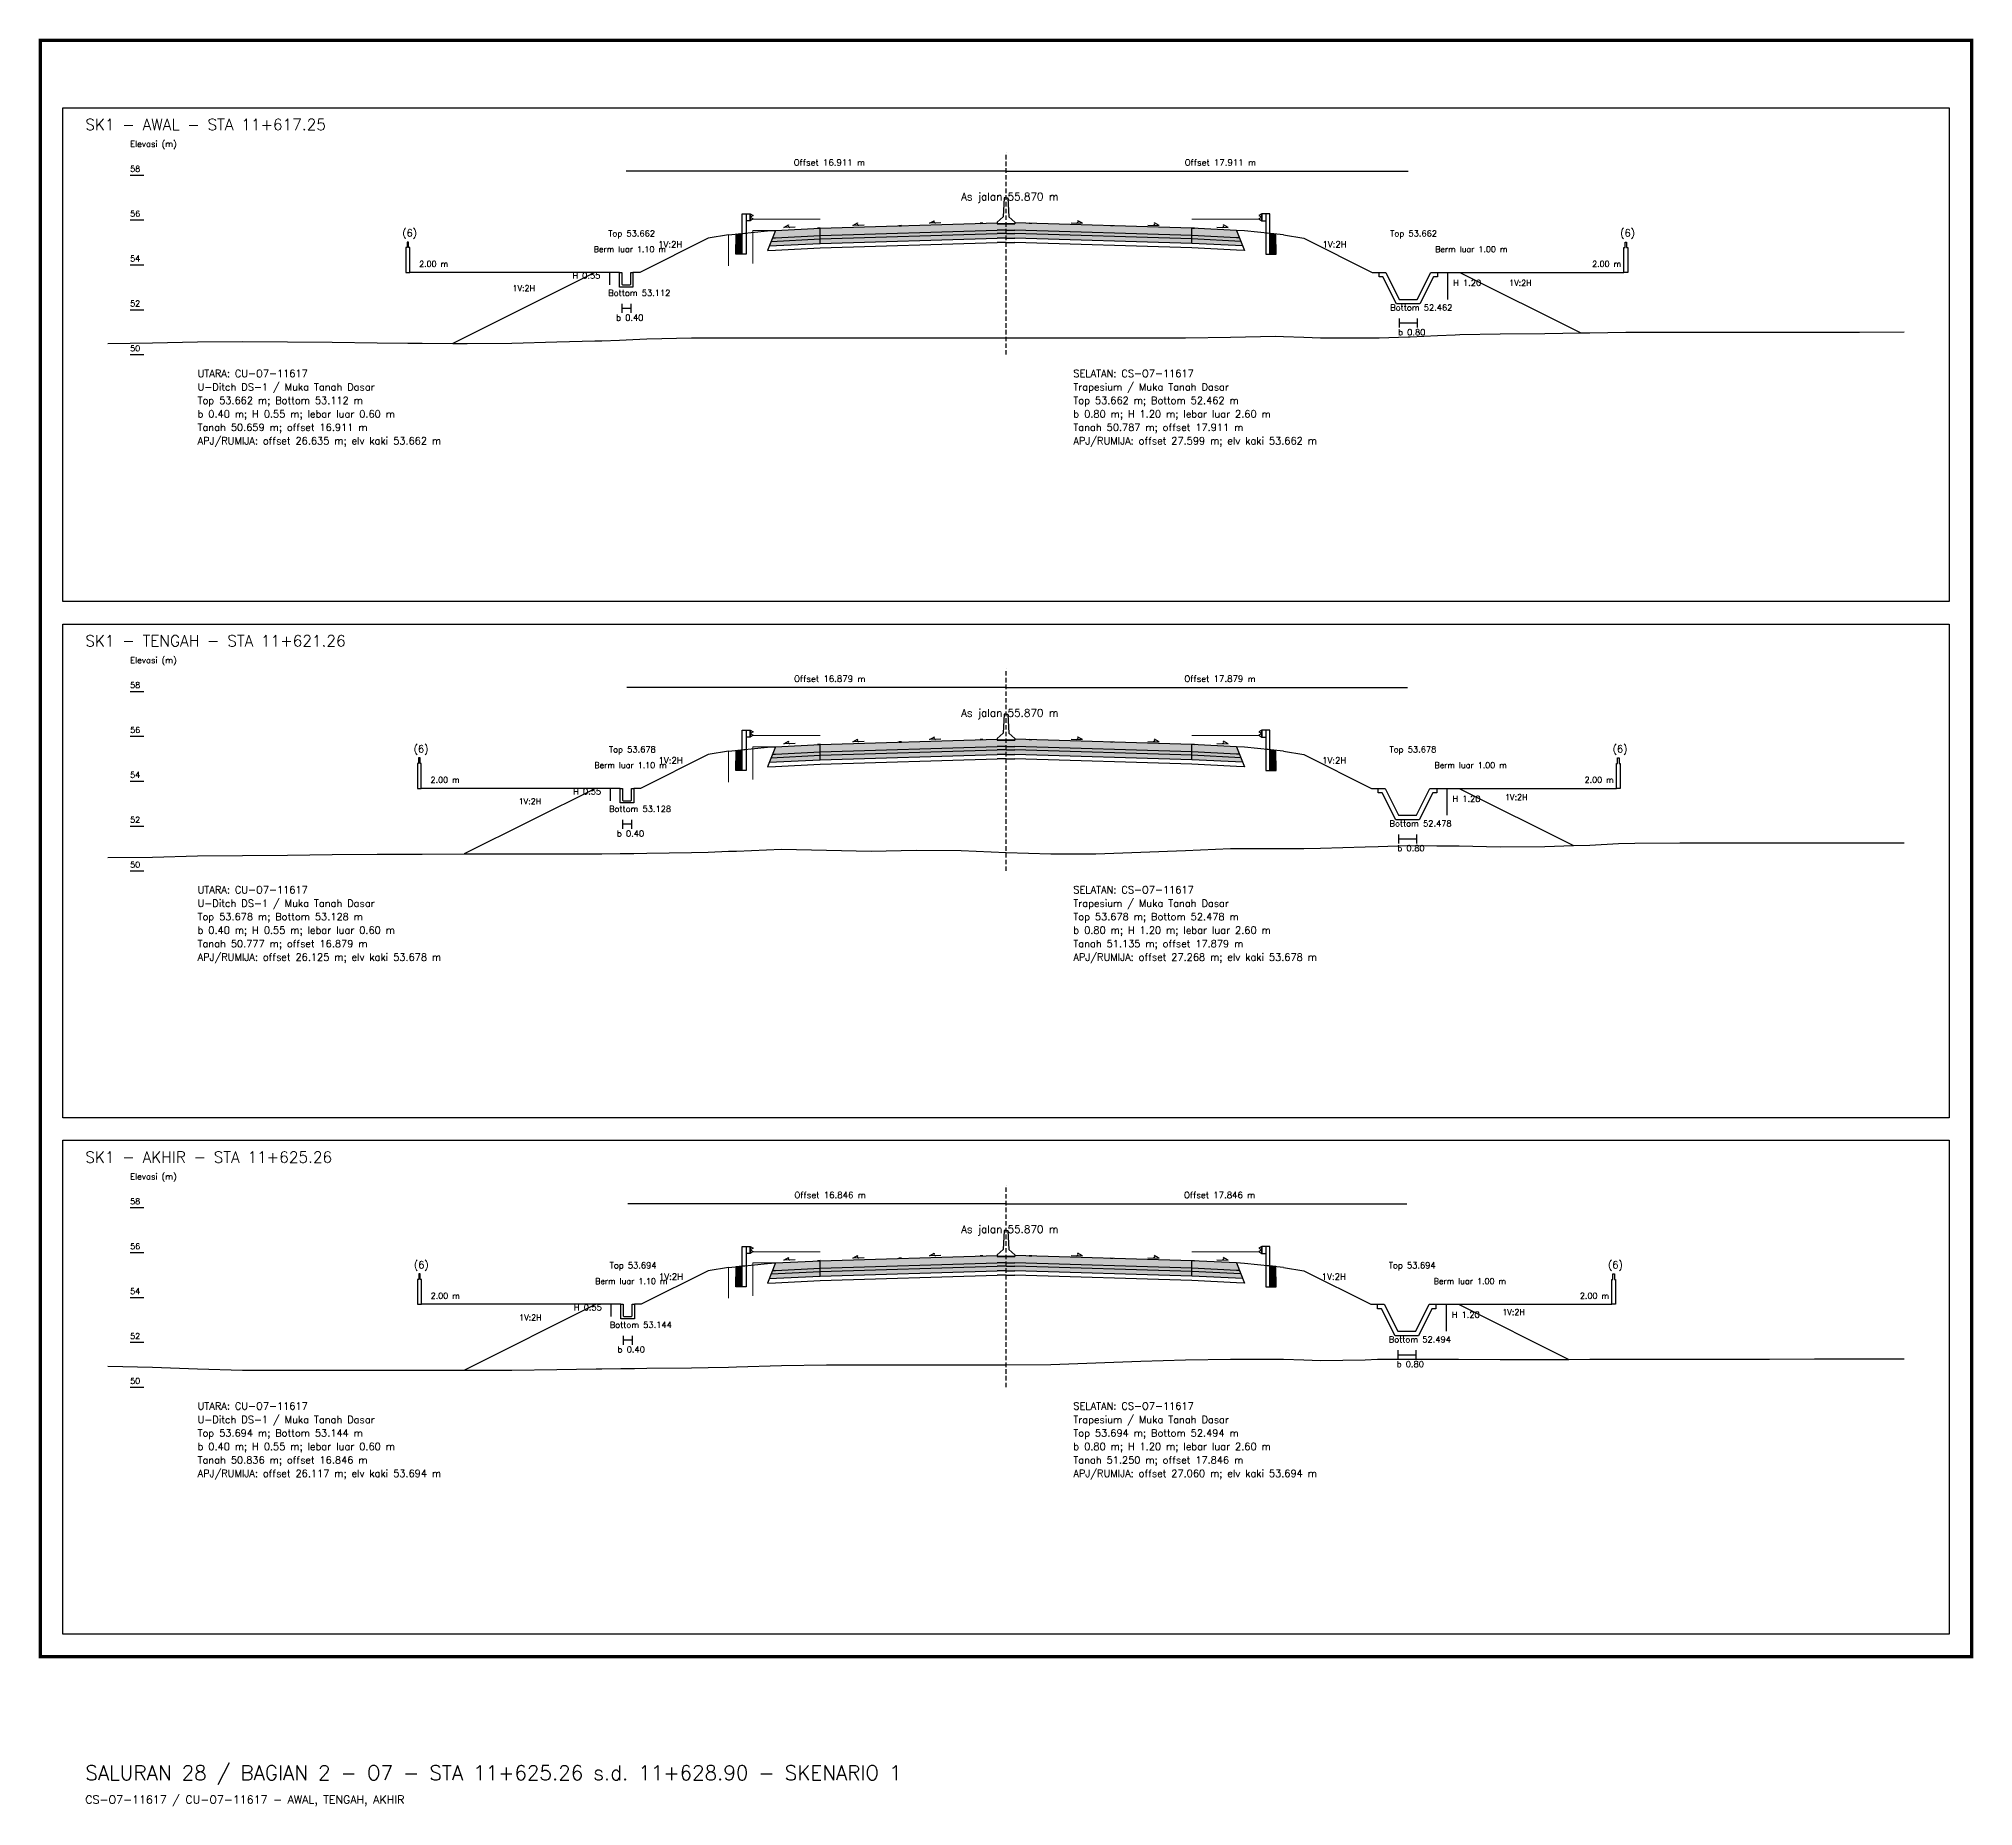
# Model space of a CAD drawing. Header units: metres. Extents: x -24715 to -24517, y 27498 to 30841.
# Drawn here: x -24710.6 to -24624.4, y 29003.4 to 29082.2 of the extents above; entities that cross this region are included whole.
import ezdxf

# ---------------------------------------------------------------- set-up
doc = ezdxf.new("R2010")
doc.units = ezdxf.units.M
doc.linetypes.add('PS_DASH', pattern=[0.3, 0.2, -0.1])
for name, color, linetype, lineweight in [('Dimensi', 230, 'Continuous', 20), ('GRS-ARSIR (HATCH)', 8, 'Continuous', 9), ('Guardrail', 20, 'Continuous', 30), ('HATCH - Beton ramping', 210, 'Continuous', 9), ('HATCH - LFA', 30, 'Continuous', 9), ('HATCH - Pavement', 50, 'Continuous', 9), ('Marka', 20, 'Continuous', 30), ('POT_ALL_GROUP', 2, 'Continuous', 70)]:
    doc.layers.add(name, color=color, linetype=linetype, lineweight=lineweight)
for name, color, linetype in [('POT_ALL_APJ', 2, 'Continuous'), ('POT_ALL_BORDER', 8, 'Continuous'), ('POT_ALL_CHANNEL1', 200, 'Continuous'), ('POT_ALL_DIM', 7, 'Continuous'), ('POT_ALL_GROUND', 1, 'Continuous'), ('POT_ALL_GUIDE', 8, 'Continuous'), ('POT_ALL_ROAD', 4, 'Continuous')]:
    doc.layers.add(name, color=color, linetype=linetype)
doc.styles.get("Standard").update_dxf_attribs({"font": 'simplex.shx'})

# ---------------------------------------------------------------- blocks, each defined once
blk = doc.blocks.new('JALAN_ASLI_TIPIKAL_2OKT_METER')
at = {"layer": 'Guardrail', "lineweight": 9}
h = blk.add_hatch(dxfattribs=at)
h.set_pattern_fill('JIS_LC_20', color=256, scale=0.002)
h.set_pattern_definition([(45, (-29.65569, -21.99233), (-0.02828427, 0.02828427), []), (45, (-29.65489, -21.99233), (-0.02828427, 0.02828427), [])])
h.paths.add_polyline_path([(-12.025, -1.394), (-11.753, -1.394), (-11.753, -0.471), (-12.018, -0.498)])
h = blk.add_hatch(dxfattribs=at)
h.set_pattern_fill('JIS_LC_20', color=256, scale=0.002)
h.set_pattern_definition([(45, (-29.40569, -21.99233), (-0.02828427, 0.02828427), []), (45, (-29.40489, -21.99233), (-0.02828427, 0.02828427), [])])
h.paths.add_polyline_path([(12.018, -0.498), (11.753, -0.471), (11.753, -1.394), (12.025, -1.394)])
at = {"layer": 'HATCH - Beton ramping'}
h = blk.add_hatch(dxfattribs=at)
h.set_pattern_fill('AR-CONC', color=256, scale=0.0005)
h.set_pattern_definition([(50, (-28.949556, -21.99233), (0.09109233, -0.00796954), [0.009525, -0.104775]), (355, (-28.94956, -21.99233), (-0.0176217, 0.09552842), [0.00762, -0.0838203]), (100.45144, (-28.941965, -21.992995), (0.07347062, 0.08755888), [0.008095, -0.08904512]), (46.1842, (-28.94956, -21.96693), (0.13553952, -0.02102116), [0.0142875, -0.1571625]), (96.63556, (-28.93826, -21.96868), (0.11870207, 0.12371306), [0.0121425, -0.1335678]), (351.18415, (-28.94956, -21.96693), (0.11870207, 0.12371306), [0.01143, -0.12572987]), (21, (-28.936856, -21.97328), (0.0758072, -0.0511326), [0.009525, -0.104775]), (326, (-28.93686, -21.97328), (0.03090101, 0.09209398), [0.00762, -0.08382]), (71.45144, (-28.93054, -21.97754), (0.1067082, 0.04096138), [0.008095, -0.08904497]), (37.5, (-28.949556, -21.99233), (0.001544302, 0.04227752), [0, -0.082804, 0, -0.08509, 0, -0.0841375]), (7.5, (-28.949556, -21.99233), (0.03340983, 0.05009029), [0, -0.048514, 0, -0.080899, 0, -0.0320675]), (327.5, (-28.977877, -21.99233), (0.067795298, -0.002864372), [0, -0.03175, 0, -0.09906, 0, -0.131445]), (317.5, (-28.990577, -21.99233), (0.07406459, 0.01271325), [0, -0.041275, 0, -0.065786, 0, -0.093345])])
h.paths.add_polyline_path([(-8.27, -0.566), (-10.401, -0.666), (-10.461, -0.826), (-8.27, -0.716)])
h.paths.add_polyline_path([(-0.4, -0.48), (0, -0.48), (0, -0.33), (-0.4, -0.33), (-8.27, -0.566), (-8.27, -0.716)])
h = blk.add_hatch(dxfattribs=at)
h.set_pattern_fill('AR-CONC', color=256, scale=0.0005)
h.set_pattern_definition([(50, (-28.699556, -21.99233), (0.09109233, -0.00796954), [0.009525, -0.104775]), (355, (-28.69956, -21.99233), (-0.01762171, 0.09552842), [0.00762, -0.0838203]), (100.45144, (-28.691965, -21.992995), (0.07347062, 0.08755888), [0.008095, -0.08904512]), (46.1842, (-28.69956, -21.96693), (0.13553952, -0.02102116), [0.0142875, -0.1571625]), (96.63556, (-28.68826, -21.96868), (0.11870207, 0.12371306), [0.0121425, -0.1335678]), (351.18415, (-28.69956, -21.96693), (0.11870207, 0.12371306), [0.01143, -0.12572987]), (21, (-28.686856, -21.97328), (0.0758072, -0.0511326), [0.009525, -0.104775]), (326, (-28.68686, -21.97328), (0.03090101, 0.09209398), [0.00762, -0.08382]), (71.45144, (-28.68054, -21.97754), (0.10670821, 0.04096138), [0.008095, -0.08904497]), (37.5, (-28.699556, -21.99233), (0.001544302, 0.04227752), [0, -0.082804, 0, -0.08509, 0, -0.0841375]), (7.5, (-28.699556, -21.99233), (0.03340983, 0.050090287), [0, -0.048514, 0, -0.080899, 0, -0.0320675]), (327.5, (-28.727877, -21.99233), (0.067795298, -0.002864372), [0, -0.03175, 0, -0.09906, 0, -0.131445]), (317.5, (-28.740577, -21.99233), (0.07406459, 0.012713246), [0, -0.041275, 0, -0.065786, 0, -0.093345])])
h.paths.add_polyline_path([(8.27, -0.566), (10.401, -0.666), (10.461, -0.826), (8.27, -0.716)])
h.paths.add_polyline_path([(0.4, -0.48), (0, -0.48), (0, -0.33), (0.4, -0.33), (8.27, -0.566), (8.27, -0.716)])
at = {"layer": 'HATCH - LFA'}
h = blk.add_hatch(dxfattribs=at)
h.set_pattern_fill('GRAVEL', color=256, scale=0.0075)
h.set_pattern_definition([(228.012788, (-28.812396, -21.801831), (-1.524, -1.7145), [0.0256291, -2.5372863]), (184.96974, (-28.829541, -21.820881), (2.2859999991, 0.1905000109), [0.04398035, -4.3540537]), (132.510447, (-28.873356, -21.824691), (1.9050000008, -2.0954999993), [0.0310111, -3.0701042]), (267.27369, (-28.947651, -21.872316), (0.1905000004, 3.81), [0.0400503, -3.9649828]), (292.833654, (-28.949556, -21.912321), (-0.9525, 2.286), [0.0392725, -3.8879856]), (357.27369, (-28.934316, -21.948516), (-3.81, 0.1905000004), [0.0400503, -3.9649828]), (37.69424, (-28.894311, -21.950421), (-2.4764999999, -1.9050000001), [0.0529645, -5.24348365]), (72.255328, (-28.852401, -21.918036), (1.3335000004, 4.1909999999), [0.050004, -4.95039425]), (121.429566, (-28.837161, -21.870411), (-1.5240000002, 2.4764999999), [0.040186, -3.9784159]), (175.23636, (-28.858116, -21.836121), (2.0955, -0.1905), [0.0458785, -2.2480453]), (222.397438, (-28.903836, -21.832311), (-2.2859999999, -2.0955000001), [0.05933084, -5.8737579]), (138.814075, (-28.759056, -21.874221), (-1.3335, 1.143), [0.0202503, -2.0047924]), (171.469234, (-28.774296, -21.860886), (2.4765, -0.3809999996), [0.03852615, -3.8140979]), (225, (-28.8124, -21.85517), (0, -0.1905), [0.0269407, -0.242467]), (203.19859, (-28.82573, -21.832311), (0.9525, 0.381), [0.0145081, -1.4362967]), (291.80141, (-28.839066, -21.838026), (-0.1905, 0.5715), [0.0205174, -1.0053565]), (30.96376, (-28.831446, -21.857076), (0.5715, 0.381), [0.033324, -1.0774724]), (161.56505, (-28.80287, -21.83993), (0.381, -0.1905), [0.0240965, -0.5783174]), (16.38954, (-28.949556, -21.838026), (1.905, 0.5715), [0.0337566, -3.341912]), (70.346176, (-28.917171, -21.828501), (-0.762, -2.0955), [0.0283199, -2.8036662]), (293.19859, (-28.80287, -21.801831), (-0.381, 0.9525), [0.029016, -1.4217888]), (343.61046, (-28.791441, -21.828501), (-1.905, 0.5715), [0.0337566, -3.341912]), (339.443955, (-28.949556, -21.956136), (-0.9525, 0.381), [0.0325526, -1.5950801]), (294.77514, (-28.919076, -21.967566), (-0.952500001, 2.0954999995), [0.0272754, -2.7002695]), (66.80141, (-28.800966, -21.992331), (0.381, 0.9525), [0.029016, -1.4217888]), (17.354025, (-28.789536, -21.965661), (-2.4765, -0.762), [0.0319337, -3.1614282]), (69.443955, (-28.89431, -21.992331), (-0.381, -0.9525), [0.0162763, -1.6113564]), (101.30993, (-28.812396, -21.99233), (-0.1905, 0.762), [0.0097136, -0.9616496]), (165.96376, (-28.8143, -21.982806), (0.5715, -0.1905), [0.0392725, -0.7461791]), (186.009006, (-28.852401, -21.973281), (1.905, 0.1905), [0.036395, -3.6031024]), (303.69007, (-28.831446, -21.87422), (-0.1905, 0.381), [0.0274743, -0.6593832]), (353.157227, (-28.816206, -21.897081), (3.2385, -0.3809999998), [0.0479668, -4.7487007]), (60.945396, (-28.76858, -21.902796), (-0.762, -1.3335), [0.0196131, -1.9417044]), (90, (-28.75906, -21.88565), (-0.1905, 0.1905), [0.01143, -0.17907]), (120.256437, (-28.856211, -21.967566), (0.762, -1.3335), [0.026465, -2.6200456]), (48.012787, (-28.869546, -21.944706), (1.524, 1.7145), [0.0512582, -2.5116572]), (0, (-28.83526, -21.9066), (0.1905, 0.1905), [0.04953, -0.14097]), (325.304846, (-28.785726, -21.906606), (1.9050000007, -1.333499999), [0.0301207, -2.9819488]), (254.0546, (-28.76096, -21.92375), (-0.1905, -0.762), [0.0277372, -1.3591238]), (207.645975, (-28.768581, -21.950421), (-3.6195000001, -1.9049999997), [0.0451609, -4.4709348]), (175.426079, (-28.808586, -21.971376), (-2.4765, 0.1905), [0.0477772, -4.7299385])])
h.paths.add_polyline_path([(-8.27, -0.716), (-10.461, -0.826), (-10.54, -1.03), (-8.27, -0.916)])
h.paths.add_polyline_path([(-0.4, -0.68), (0, -0.68), (0, -0.48), (-0.4, -0.48), (-8.27, -0.716), (-8.27, -0.916)])
h = blk.add_hatch(dxfattribs=at)
h.set_pattern_fill('GRAVEL', color=256, scale=0.0075)
h.set_pattern_definition([(228.012788, (-28.562396, -21.801831), (-1.524, -1.7145), [0.0256291, -2.5372863]), (184.96974, (-28.579541, -21.820881), (2.2859999991, 0.1905000109), [0.04398035, -4.3540537]), (132.510447, (-28.623356, -21.824691), (1.9050000008, -2.0954999993), [0.0310111, -3.0701042]), (267.27369, (-28.697651, -21.872316), (0.1905000004, 3.81), [0.04005034, -3.9649828]), (292.833654, (-28.699556, -21.912321), (-0.9525, 2.286), [0.0392725, -3.8879856]), (357.27369, (-28.684316, -21.948516), (-3.81, 0.1905000004), [0.04005034, -3.9649828]), (37.69424, (-28.644311, -21.950421), (-2.4764999999, -1.9050000001), [0.0529645, -5.24348365]), (72.255328, (-28.602401, -21.918036), (1.3335000004, 4.1909999999), [0.050004, -4.95039425]), (121.429566, (-28.587161, -21.870411), (-1.5240000002, 2.4764999999), [0.040186, -3.9784159]), (175.23636, (-28.608116, -21.836121), (2.0955, -0.1905000003), [0.0458785, -2.2480453]), (222.397438, (-28.653836, -21.832311), (-2.2859999999, -2.0955000001), [0.05933084, -5.87375794]), (138.814075, (-28.509056, -21.874221), (-1.3335, 1.143), [0.02025034, -2.0047924]), (171.469234, (-28.524296, -21.860886), (2.4765, -0.3809999996), [0.03852615, -3.8140979]), (225, (-28.5624, -21.85517), (0, -0.1905), [0.0269407, -0.242467]), (203.19859, (-28.57573, -21.832311), (0.9525, 0.381), [0.0145081, -1.4362967]), (291.80141, (-28.589066, -21.838026), (-0.1905, 0.5715), [0.0205174, -1.0053565]), (30.96376, (-28.581446, -21.857076), (0.5715, 0.381), [0.033324, -1.0774724]), (161.56505, (-28.55287, -21.83993), (0.381, -0.1905), [0.0240965, -0.57831736]), (16.38954, (-28.699556, -21.838026), (1.905, 0.5715), [0.0337566, -3.341912]), (70.346176, (-28.667171, -21.828501), (-0.762, -2.0955), [0.0283199, -2.8036662]), (293.19859, (-28.55287, -21.801831), (-0.381, 0.9525), [0.029016, -1.4217888]), (343.61046, (-28.541441, -21.828501), (-1.905, 0.5714999999), [0.0337566, -3.341912]), (339.443955, (-28.699556, -21.956136), (-0.9525, 0.381), [0.03255264, -1.5950801]), (294.77514, (-28.669076, -21.967566), (-0.952500001, 2.0954999995), [0.0272754, -2.7002695]), (66.80141, (-28.550966, -21.992331), (0.381, 0.9525), [0.029016, -1.4217888]), (17.354025, (-28.539536, -21.965661), (-2.4765, -0.7620000002), [0.0319337, -3.1614282]), (69.443955, (-28.64431, -21.992331), (-0.381, -0.9525), [0.0162763, -1.6113564]), (101.30993, (-28.562396, -21.99233), (-0.1905, 0.762), [0.0097136, -0.9616496]), (165.96376, (-28.5643, -21.982806), (0.5715, -0.1905), [0.0392725, -0.7461791]), (186.009006, (-28.602401, -21.973281), (1.905, 0.1905), [0.036395, -3.6031024]), (303.69007, (-28.581446, -21.87422), (-0.1905, 0.381), [0.0274743, -0.6593832]), (353.157227, (-28.566206, -21.897081), (3.2385, -0.3809999998), [0.04796676, -4.7487007]), (60.945396, (-28.51858, -21.902796), (-0.762, -1.3335), [0.0196131, -1.9417044]), (90, (-28.50906, -21.88565), (-0.1905, 0.1905), [0.01143, -0.17907]), (120.256437, (-28.606211, -21.967566), (0.762, -1.3335), [0.026465, -2.62004556]), (48.012787, (-28.619546, -21.944706), (1.524, 1.7145), [0.0512582, -2.5116572]), (0, (-28.58526, -21.9066), (0.1905, 0.1905), [0.04953, -0.14097]), (325.304846, (-28.535726, -21.906606), (1.9050000007, -1.333499999), [0.0301207, -2.98194875]), (254.054604, (-28.51096, -21.92375), (-0.1905, -0.762), [0.0277372, -1.35912375]), (207.645975, (-28.518581, -21.950421), (-3.6195000001, -1.9049999997), [0.0451609, -4.4709348]), (175.426079, (-28.558586, -21.971376), (-2.4765, 0.1905), [0.0477772, -4.7299385])])
h.paths.add_polyline_path([(8.27, -0.716), (10.461, -0.826), (10.54, -1.03), (8.27, -0.916)])
h.paths.add_polyline_path([(0.4, -0.68), (0, -0.68), (0, -0.48), (0.4, -0.48), (8.27, -0.716), (8.27, -0.916)])
at = {"layer": 'HATCH - Pavement'}
h = blk.add_hatch(dxfattribs=at)
h.set_pattern_fill('AR-CONC', color=256, scale=0.001)
h.set_pattern_definition([(50, (-89.43046, -52.62889), (0.18218467, -0.01593909), [0.01905, -0.20955]), (355, (-89.43046, -52.6289), (-0.03524342, 0.19105685), [0.01524, -0.1676406]), (100.45144, (-89.41528, -52.63022), (0.14694125, 0.17511775), [0.01619, -0.17809024]), (46.1842, (-89.43046, -52.5781), (0.27107904, -0.04204233), [0.028575, -0.314325]), (96.63556, (-89.40787, -52.5816), (0.23740413, 0.2474261), [0.024285, -0.2671356]), (351.18415, (-89.43046, -52.5781), (0.2374041, 0.2474261), [0.02286, -0.2514597]), (21, (-89.40506, -52.59079), (0.1516144, -0.1022652), [0.01905, -0.20955]), (326, (-89.40506, -52.5908), (0.06180203, 0.18418797), [0.01524, -0.16764]), (71.45144, (-89.39243, -52.59931), (0.21341642, 0.08192277), [0.01619, -0.17808994]), (37.5, (-89.43046, -52.62889), (0.003088603, 0.08455504), [0, -0.165608, 0, -0.17018, 0, -0.168275]), (7.5, (-89.43046, -52.62889), (0.06681966, 0.100180575), [0, -0.097028, 0, -0.161798, 0, -0.064135]), (327.5, (-89.4871, -52.62889), (0.135590595, -0.005728744), [0, -0.0635, 0, -0.19812, 0, -0.26289]), (317.5, (-89.5125, -52.62889), (0.14812918, 0.02542649), [0, -0.08255, 0, -0.131572, 0, -0.18669])])
h.paths.add_polyline_path([(-8.27, -0.236), (-10.27, -0.336), (-10.401, -0.673), (-10.27, -0.666), (-8.27, -0.566)])
h.paths.add_polyline_path([(-0.4, -0.33), (0, -0.33), (0, 0), (-0.4, 0), (-8.27, -0.236), (-8.27, -0.566)])
h = blk.add_hatch(dxfattribs=at)
h.set_pattern_fill('AR-CONC', color=256, scale=0.001)
h.set_pattern_definition([(50, (-89.18046, -52.62889), (0.18218467, -0.01593909), [0.01905, -0.20955]), (355, (-89.18046, -52.6289), (-0.03524342, 0.19105685), [0.01524, -0.16764058]), (100.45144, (-89.16528, -52.63022), (0.14694125, 0.17511775), [0.01619, -0.17809024]), (46.1842, (-89.18046, -52.5781), (0.27107904, -0.04204233), [0.028575, -0.314325]), (96.63556, (-89.15787, -52.5816), (0.23740413, 0.2474261), [0.024285, -0.2671356]), (351.18415, (-89.18046, -52.5781), (0.2374041, 0.2474261), [0.02286, -0.2514597]), (21, (-89.15506, -52.59079), (0.1516144, -0.1022652), [0.01905, -0.20955]), (326, (-89.15506, -52.5908), (0.06180203, 0.18418797), [0.01524, -0.16764]), (71.45144, (-89.14243, -52.59931), (0.21341642, 0.08192277), [0.01619, -0.17808994]), (37.5, (-89.18046, -52.62889), (0.003088603, 0.08455504), [0, -0.165608, 0, -0.17018, 0, -0.168275]), (7.5, (-89.18046, -52.62889), (0.06681966, 0.100180575), [0, -0.097028, 0, -0.161798, 0, -0.064135]), (327.5, (-89.2371, -52.62889), (0.135590595, -0.005728744), [0, -0.0635, 0, -0.19812, 0, -0.26289]), (317.5, (-89.2625, -52.62889), (0.14812918, 0.02542649), [0, -0.08255, 0, -0.131572, 0, -0.18669])])
h.paths.add_polyline_path([(8.27, -0.236), (10.27, -0.336), (10.401, -0.673), (10.27, -0.666), (8.27, -0.566)])
h.paths.add_polyline_path([(0.4, -0.33), (0, -0.33), (0, 0), (0.4, 0), (8.27, -0.236), (8.27, -0.566)])
at = {"layer": 'Marka'}
h = blk.add_hatch(color=256, dxfattribs=at)
h.dxf.hatch_style = 1
h.paths.add_polyline_path([(-8.27, -0.23), (-8.39, -0.236), (-8.39, -0.242), (-8.27, -0.236)])
h.paths.add_polyline_path([(-4.65, -0.122), (-4.77, -0.125), (-4.77, -0.131), (-4.65, -0.128)])
h.paths.add_polyline_path([(-1.03, -0.019), (-1.03, -0.013), (-1.15, -0.017), (-1.15, -0.023)])
h = blk.add_hatch(color=256, dxfattribs=at)
h.dxf.hatch_style = 1
h.paths.add_polyline_path([(8.27, -0.23), (8.39, -0.236), (8.39, -0.242), (8.27, -0.236)])
h.paths.add_polyline_path([(4.65, -0.122), (4.77, -0.125), (4.77, -0.131), (4.65, -0.128)])
h.paths.add_polyline_path([(1.03, -0.019), (1.03, -0.013), (1.15, -0.017), (1.15, -0.023)])
for p, q in [((-8.27, -0.236), (-0.4, 0)), ((8.27, -0.236), (0.4, 0)), ((-12.353, -0.533), (-10.622, -0.354)), ((-10.27, -0.336), (-10.62, -1.234)), ((-10.62, -0.354), (-10.27, -0.336)), ((-10.461, -0.826), (-8.27, -0.716)), ((-10.401, -0.673), (-10.27, -0.666)), ((-10.27, -0.336), (-8.27, -0.236)), ((-10.27, -0.666), (-8.27, -0.566)), ((-8.27, -0.916), (-8.27, -0.236)), ((-8.27, -0.566), (-0.4, -0.33)), ((-8.27, -0.716), (-0.4, -0.48)), ((-8.27, -0.916), (-0.4, -0.68)), ((0, -0.05), (-0.4, -0.05)), ((0, -0.33), (-0.4, -0.33)), ((0, -0.48), (-0.4, -0.48)), ((0, -0.68), (-0.4, -0.68)), ((0, -0.05), (0.4, -0.05)), ((0, -0.33), (0.4, -0.33)), ((0, -0.48), (0.4, -0.48)), ((0, -0.68), (0.4, -0.68)), ((8.27, -0.566), (0.4, -0.33)), ((8.27, -0.716), (0.4, -0.48)), ((8.27, -0.916), (0.4, -0.68)), ((8.27, -0.916), (8.27, -0.236)), ((10.27, -0.336), (8.27, -0.236)), ((10.27, -0.666), (8.27, -0.566)), ((10.461, -0.826), (8.27, -0.716)), ((10.27, -0.336), (10.62, -1.234)), ((10.62, -0.354), (10.27, -0.336)), ((10.401, -0.673), (10.27, -0.666)), ((12.353, -0.533), (10.622, -0.354)), ((-10.62, -1.234), (-10.27, -1.216)), ((-10.54, -1.03), (-8.27, -0.916)), ((-10.27, -1.216), (-8.27, -1.116)), ((-8.27, -1.116), (-0.4, -0.88)), ((0, -0.88), (-0.4, -0.88)), ((0, -0.88), (0.4, -0.88)), ((8.27, -1.116), (0.4, -0.88)), ((10.54, -1.03), (8.27, -0.916)), ((10.27, -1.216), (8.27, -1.116)), ((10.62, -1.234), (10.27, -1.216))]:
    blk.add_line(p, q)
for points in [[(0, 1.11), (-0.075, 1.11), (-0.125, 0.27), (-0.4, 0.03), (-0.4, -0.05), (0, -0.05)], [(0, 1.11), (0.075, 1.11), (0.125, 0.27), (0.4, 0.03), (0.4, -0.05), (0, -0.05)], [(-6.818, -0.116), (-6.616, 0)], [(-3.401, -0.02), (-3.199, 0.096)], [(3.401, -0.02), (3.199, 0.096)], [(6.818, -0.116), (6.616, 0)], [(-9.887, -0.208), (-9.686, -0.092)], [(-9.387, -0.193), (-9.887, -0.208)], [(-6.318, -0.101), (-6.818, -0.116)], [(-2.901, -0.005), (-3.401, -0.02)], [(2.901, -0.005), (3.401, -0.02)], [(6.318, -0.101), (6.818, -0.116)], [(9.387, -0.193), (9.887, -0.208)], [(9.887, -0.208), (9.686, -0.092)]]:
    blk.add_lwpolyline(points)
for centre, start, end in [((-6.556, -0.037), 148.28164, 271.71836), ((-3.139, 0.059), 148.28164, 271.71836), ((3.139, 0.059), 268.28164, 31.71836), ((6.556, -0.037), 268.28164, 31.71836), ((-9.625, -0.129), 148.28164, 271.71836), ((9.625, -0.129), 268.28164, 31.71836)]:
    blk.add_arc(centre, 0.0711, start, end)
at = {"layer": 'Dimensi'}
for p, q in [((-8.27, 0.168), (-11.27, 0.168)), ((8.27, 0.168), (11.27, 0.168))]:
    blk.add_line(p, q, dxfattribs=at)
at = {"layer": 'GRS-ARSIR (HATCH)'}
for p, q in [((-12.353, -0.533), (-12.353, -1.909)), ((-11.27, -0.336), (-11.27, -1.803)), ((-10.27, -0.336), (-11.27, -0.336))]:
    blk.add_line(p, q, dxfattribs=at)
at = {"layer": 'Guardrail'}
for points in [[(-11.753, -1.394), (-11.753, 0.406), (-11.575, 0.406), (-11.575, -1.394), (-11.753, -1.394)], [(-11.575, 0.406), (-11.397, 0.406), (-11.397, 0.094), (-11.575, 0.094)], [(-11.397, 0.25), (-11.397, 0.406), (-11.262, 0.328), (-11.397, 0.25)], [(-11.397, 0.094), (-11.397, 0.25), (-11.262, 0.172), (-11.397, 0.094)], [(11.397, 0.25), (11.397, 0.406), (11.262, 0.328), (11.397, 0.25)], [(11.397, 0.094), (11.397, 0.25), (11.262, 0.172), (11.397, 0.094)], [(11.575, 0.406), (11.397, 0.406), (11.397, 0.094), (11.575, 0.094)], [(11.753, -1.394), (11.753, 0.406), (11.575, 0.406), (11.575, -1.394), (11.753, -1.394)], [(-11.575, -1.394), (-12.025, -1.394), (-12.018, -0.498), (-11.568, -0.453), (-11.575, -1.394)], [(11.575, -1.394), (12.025, -1.394), (12.018, -0.498), (11.568, -0.453), (11.575, -1.394)]]:
    blk.add_lwpolyline(points, dxfattribs=at)
at = {"layer": 'Marka'}
for points in [[(-8.39, -0.242), (-8.27, -0.236), (-8.27, -0.23), (-8.39, -0.236), (-8.39, -0.242)], [(8.39, -0.242), (8.27, -0.236), (8.27, -0.23), (8.39, -0.236), (8.39, -0.242)]]:
    blk.add_lwpolyline(points, dxfattribs=at)
for points in [[(-4.65, -0.122), (-4.77, -0.125), (-4.77, -0.131), (-4.65, -0.128)], [(-1.03, -0.013), (-1.15, -0.017), (-1.15, -0.023), (-1.03, -0.019)], [(1.03, -0.013), (1.15, -0.017), (1.15, -0.023), (1.03, -0.019)], [(4.65, -0.122), (4.77, -0.125), (4.77, -0.131), (4.65, -0.128)]]:
    blk.add_lwpolyline(points, close=True, dxfattribs=at)

msp = doc.modelspace()

# ---------------------------------------------------------------- linework, layer by layer
at = {"layer": 'POT_ALL_APJ', "linetype": 'Continuous'}
for points in [[(-24694.24136, 29072.86878), (-24694.24136, 29071.76437), (-24694.07136, 29071.76437), (-24694.07136, 29072.86878), (-24694.12636, 29072.86878), (-24694.12636, 29073.11878), (-24694.15636, 29073.11878), (-24694.18636, 29073.11878), (-24694.18636, 29072.86878), (-24694.24136, 29072.86878)], [(-24639.83673, 29072.86878), (-24639.83673, 29071.76437), (-24640.00673, 29071.76437), (-24640.00673, 29072.86878), (-24639.95173, 29072.86878), (-24639.95173, 29073.11878), (-24639.92173, 29073.11878), (-24639.89173, 29073.11878), (-24639.89173, 29072.86878), (-24639.83673, 29072.86878)], [(-24685.83226, 29071.76437), (-24694.07136, 29071.76437)], [(-24647.31003, 29071.76437), (-24640.00673, 29071.76437)], [(-24693.73094, 29049.88498), (-24693.73094, 29048.78057), (-24693.56094, 29048.78057), (-24693.56094, 29049.88498), (-24693.61594, 29049.88498), (-24693.61594, 29050.13498), (-24693.64594, 29050.13498), (-24693.67594, 29050.13498), (-24693.67594, 29049.88498), (-24693.73094, 29049.88498)], [(-24640.16844, 29049.88498), (-24640.16844, 29048.78057), (-24640.33844, 29048.78057), (-24640.33844, 29049.88498), (-24640.28344, 29049.88498), (-24640.28344, 29050.13498), (-24640.25344, 29050.13498), (-24640.22344, 29050.13498), (-24640.22344, 29049.88498), (-24640.16844, 29049.88498)], [(-24685.79987, 29048.78057), (-24693.56094, 29048.78057)], [(-24647.34243, 29048.78057), (-24640.33844, 29048.78057)], [(-24693.72345, 29026.90118), (-24693.72345, 29025.79677), (-24693.55345, 29025.79677), (-24693.55345, 29026.90118), (-24693.60845, 29026.90118), (-24693.60845, 29027.15118), (-24693.63845, 29027.15118), (-24693.66845, 29027.15118), (-24693.66845, 29026.90118), (-24693.72345, 29026.90118)], [(-24640.37637, 29026.90118), (-24640.37637, 29025.79677), (-24640.54637, 29025.79677), (-24640.54637, 29026.90118), (-24640.49137, 29026.90118), (-24640.49137, 29027.15118), (-24640.46137, 29027.15118), (-24640.43137, 29027.15118), (-24640.43137, 29026.90118), (-24640.37637, 29026.90118)], [(-24685.76748, 29025.79677), (-24693.55345, 29025.79677)], [(-24647.37482, 29025.79677), (-24640.54637, 29025.79677)]]:
    msp.add_lwpolyline(points, dxfattribs=at)
at = {"layer": 'POT_ALL_BORDER', "linetype": 'Continuous'}
for points in [[(-24709.52115, 29079.10229), (-24625.52115, 29079.10229), (-24625.52115, 29057.10229), (-24709.52115, 29057.10229), (-24709.52115, 29079.10229)], [(-24709.52115, 29056.10229), (-24625.52115, 29056.10229), (-24625.52115, 29034.10229), (-24709.52115, 29034.10229), (-24709.52115, 29056.10229)], [(-24709.52115, 29033.10229), (-24625.52115, 29033.10229), (-24625.52115, 29011.10229), (-24709.52115, 29011.10229), (-24709.52115, 29033.10229)]]:
    msp.add_lwpolyline(points, dxfattribs=at)
at = {"layer": 'POT_ALL_CHANNEL1', "linetype": 'Continuous'}
for points in [[(-24684.23226, 29071.76437), (-24684.13226, 29071.76437), (-24684.13226, 29071.11437), (-24684.73226, 29071.11437), (-24684.73226, 29071.76437), (-24684.63226, 29071.76437), (-24684.63226, 29071.24437), (-24684.60226, 29071.21437), (-24684.26226, 29071.21437), (-24684.23226, 29071.24437), (-24684.23226, 29071.76437)], [(-24650.91003, 29071.76437), (-24650.61003, 29071.76437), (-24650.01003, 29070.56437), (-24649.21003, 29070.56437), (-24648.61003, 29071.76437), (-24648.31003, 29071.76437), (-24648.31003, 29071.56437), (-24648.48643, 29071.56437), (-24649.08643, 29070.36437), (-24650.13364, 29070.36437), (-24650.73364, 29071.56437), (-24650.91003, 29071.56437), (-24650.91003, 29071.76437)], [(-24684.19987, 29048.78057), (-24684.09987, 29048.78057), (-24684.09987, 29048.13057), (-24684.69987, 29048.13057), (-24684.69987, 29048.78057), (-24684.59987, 29048.78057), (-24684.59987, 29048.26057), (-24684.56987, 29048.23057), (-24684.22987, 29048.23057), (-24684.19987, 29048.26057), (-24684.19987, 29048.78057)], [(-24650.94243, 29048.78057), (-24650.64243, 29048.78057), (-24650.04243, 29047.58057), (-24649.24243, 29047.58057), (-24648.64243, 29048.78057), (-24648.34243, 29048.78057), (-24648.34243, 29048.58057), (-24648.51882, 29048.58057), (-24649.11882, 29047.38057), (-24650.16603, 29047.38057), (-24650.76603, 29048.58057), (-24650.94243, 29048.58057), (-24650.94243, 29048.78057)], [(-24684.16748, 29025.79677), (-24684.06748, 29025.79677), (-24684.06748, 29025.14677), (-24684.66748, 29025.14677), (-24684.66748, 29025.79677), (-24684.56748, 29025.79677), (-24684.56748, 29025.27677), (-24684.53748, 29025.24677), (-24684.19748, 29025.24677), (-24684.16748, 29025.27677), (-24684.16748, 29025.79677)], [(-24650.97482, 29025.79677), (-24650.67482, 29025.79677), (-24650.07482, 29024.59677), (-24649.27482, 29024.59677), (-24648.67482, 29025.79677), (-24648.37482, 29025.79677), (-24648.37482, 29025.59677), (-24648.55121, 29025.59677), (-24649.15121, 29024.39677), (-24650.19843, 29024.39677), (-24650.79843, 29025.59677), (-24650.97482, 29025.59677), (-24650.97482, 29025.79677)]]:
    msp.add_lwpolyline(points, dxfattribs=at)
at = {"layer": 'POT_ALL_DIM', "linetype": 'Continuous'}
for points in [[(-24667.52115, 29076.27229), (-24684.43226, 29076.27229)], [(-24667.52115, 29076.27229), (-24649.61003, 29076.27229)], [(-24685.18226, 29071.76437), (-24685.18226, 29071.21437)], [(-24647.86003, 29071.76437), (-24647.86003, 29070.56437)], [(-24684.63226, 29070.36437), (-24684.63226, 29069.96437)], [(-24684.23226, 29070.16437), (-24684.63226, 29070.16437)], [(-24684.23226, 29070.36437), (-24684.23226, 29069.96437)], [(-24650.01003, 29069.71437), (-24650.01003, 29069.31437)], [(-24649.21003, 29069.71437), (-24649.21003, 29069.31437)], [(-24650.01003, 29069.51437), (-24649.21003, 29069.51437)], [(-24667.52115, 29053.27229), (-24684.39987, 29053.27229)], [(-24667.52115, 29053.27229), (-24649.64243, 29053.27229)], [(-24685.14987, 29048.78057), (-24685.14987, 29048.23057)], [(-24647.89243, 29048.78057), (-24647.89243, 29047.58057)], [(-24684.59987, 29047.38057), (-24684.59987, 29046.98057)], [(-24684.19987, 29047.38057), (-24684.19987, 29046.98057)], [(-24684.19987, 29047.18057), (-24684.59987, 29047.18057)], [(-24650.04243, 29046.73057), (-24650.04243, 29046.33057)], [(-24650.04243, 29046.53057), (-24649.24243, 29046.53057)], [(-24649.24243, 29046.73057), (-24649.24243, 29046.33057)], [(-24667.52115, 29030.27229), (-24684.36748, 29030.27229)], [(-24667.52115, 29030.27229), (-24649.67482, 29030.27229)], [(-24685.11748, 29025.79677), (-24685.11748, 29025.24677)], [(-24647.92482, 29025.79677), (-24647.92482, 29024.59677)], [(-24684.56748, 29024.39677), (-24684.56748, 29023.99677)], [(-24684.16748, 29024.19677), (-24684.56748, 29024.19677)], [(-24684.16748, 29024.39677), (-24684.16748, 29023.99677)], [(-24650.07482, 29023.74677), (-24650.07482, 29023.34677)], [(-24650.07482, 29023.54677), (-24649.27482, 29023.54677)], [(-24649.27482, 29023.74677), (-24649.27482, 29023.34677)]]:
    msp.add_lwpolyline(points, dxfattribs=at)
at = {"layer": 'POT_ALL_GROUND', "linetype": 'Continuous'}
for points in [[(-24707.52115, 29068.60229), (-24705.52115, 29068.62274), (-24703.52115, 29068.67542), (-24701.52115, 29068.6871), (-24699.52115, 29068.6728), (-24697.52115, 29068.65414), (-24695.52115, 29068.63161), (-24694.15636, 29068.61624), (-24693.52115, 29068.60908), (-24692.15636, 29068.6023), (-24691.52115, 29068.60229), (-24689.52115, 29068.61265), (-24687.52115, 29068.66834), (-24685.83226, 29068.71537), (-24685.52115, 29068.72404), (-24684.73226, 29068.74742), (-24684.43226, 29068.76125), (-24684.13226, 29068.77508), (-24683.52115, 29068.80325), (-24681.52115, 29068.85218), (-24680.79106, 29068.85217), (-24679.87442, 29068.85216), (-24679.52115, 29068.85216), (-24677.52115, 29068.85214), (-24675.52115, 29068.85212), (-24673.52115, 29068.85203), (-24671.52115, 29068.85198), (-24669.52115, 29068.85199), (-24667.52115, 29068.85201), (-24665.52115, 29068.85199), (-24663.52115, 29068.852), (-24661.52115, 29068.85211), (-24659.52115, 29068.85246), (-24657.52115, 29068.8875), (-24655.52115, 29068.92147), (-24655.16787, 29068.90968), (-24654.25123, 29068.87908), (-24653.52115, 29068.85471), (-24651.52115, 29068.85233), (-24650.91003, 29068.85232), (-24649.61003, 29068.88966), (-24649.52115, 29068.89402), (-24648.31003, 29068.95351), (-24647.52115, 29068.99006), (-24647.31003, 29068.99827), (-24645.52115, 29069.03331), (-24643.52115, 29069.04773), (-24641.92173, 29069.07026), (-24641.52115, 29069.076), (-24639.92173, 29069.0982), (-24639.52115, 29069.10225), (-24637.52115, 29069.10224), (-24635.52115, 29069.10226), (-24633.52115, 29069.10227), (-24631.52115, 29069.10228), (-24629.52115, 29069.10229), (-24627.52115, 29069.11404)], [(-24707.52115, 29045.70742), (-24705.52115, 29045.71056), (-24703.52115, 29045.77256), (-24701.52115, 29045.79049), (-24699.52115, 29045.80842), (-24697.52115, 29045.83516), (-24695.52115, 29045.84938), (-24693.64594, 29045.8555), (-24693.52115, 29045.85565), (-24691.64594, 29045.85749), (-24691.52115, 29045.85759), (-24689.52115, 29045.86031), (-24687.52115, 29045.86309), (-24685.79987, 29045.86547), (-24685.52115, 29045.86653), (-24684.69987, 29045.87557), (-24684.39987, 29045.87887), (-24684.09987, 29045.88217), (-24683.52115, 29045.88853), (-24681.52115, 29045.91751), (-24680.79106, 29045.94087), (-24679.87442, 29045.97575), (-24679.52115, 29045.98919), (-24677.52115, 29046.06946), (-24675.52115, 29046.02532), (-24673.52115, 29045.98868), (-24671.52115, 29046.02308), (-24669.52115, 29046.01605), (-24667.52115, 29045.9289), (-24665.52115, 29045.86346), (-24663.52115, 29045.85656), (-24661.52115, 29045.93118), (-24659.52115, 29046.01874), (-24657.52115, 29046.09407), (-24655.52115, 29046.09941), (-24655.16787, 29046.10035), (-24654.25123, 29046.10293), (-24653.52115, 29046.11474), (-24651.52115, 29046.17806), (-24650.94243, 29046.19638), (-24649.64243, 29046.23753), (-24649.52115, 29046.23848), (-24648.34243, 29046.22561), (-24647.52115, 29046.22331), (-24647.34243, 29046.22281), (-24645.52115, 29046.17715), (-24643.52115, 29046.18938), (-24642.25344, 29046.23606), (-24641.52115, 29046.25222), (-24640.25344, 29046.31672), (-24639.52115, 29046.34629), (-24637.52115, 29046.35429), (-24635.52115, 29046.3563), (-24633.52115, 29046.35792), (-24631.52115, 29046.35696), (-24629.52115, 29046.35737), (-24627.52115, 29046.35651)], [(-24707.52115, 29023.04758), (-24705.52115, 29023.00188), (-24703.52115, 29022.92246), (-24701.52115, 29022.85768), (-24699.52115, 29022.85852), (-24697.52115, 29022.8594), (-24695.52115, 29022.85754), (-24693.63845, 29022.85656), (-24693.52115, 29022.85655), (-24691.63845, 29022.86127), (-24691.52115, 29022.86196), (-24689.52115, 29022.86331), (-24687.52115, 29022.89005), (-24685.76748, 29022.91782), (-24685.52115, 29022.92172), (-24684.66748, 29022.93461), (-24684.36748, 29022.93791), (-24684.06748, 29022.94121), (-24683.52115, 29022.94722), (-24681.52115, 29022.96922), (-24680.79106, 29022.97726), (-24679.87442, 29022.99684), (-24679.52115, 29023.00659), (-24677.52115, 29023.0712), (-24675.52115, 29023.09271), (-24673.52115, 29023.10281), (-24671.52115, 29023.10398), (-24669.52115, 29023.10476), (-24667.52115, 29023.10383), (-24665.52115, 29023.11243), (-24663.52115, 29023.18341), (-24661.52115, 29023.26133), (-24659.52115, 29023.32235), (-24657.52115, 29023.35145), (-24655.52115, 29023.35085), (-24655.16787, 29023.35066), (-24654.25123, 29023.3262), (-24653.52115, 29023.28822), (-24651.52115, 29023.32231), (-24650.97482, 29023.34799), (-24649.67482, 29023.35215), (-24649.52115, 29023.35228), (-24648.37482, 29023.35069), (-24647.52115, 29023.3482), (-24647.37482, 29023.3473), (-24645.52115, 29023.33592), (-24643.52115, 29023.33347), (-24642.46137, 29023.34006), (-24641.52115, 29023.34591), (-24640.46137, 29023.35108), (-24639.52115, 29023.35181), (-24637.52115, 29023.35035), (-24635.52115, 29023.35328), (-24633.52115, 29023.35846), (-24631.52115, 29023.36145), (-24629.52115, 29023.36575), (-24627.52115, 29023.36719)]]:
    msp.add_lwpolyline(points, dxfattribs=at)
at = {"layer": 'POT_ALL_GROUP', "linetype": 'Continuous', "lineweight": 70, "const_width": 0.15}
msp.add_lwpolyline([(-24710.52115, 29082.10229), (-24624.52115, 29082.10229), (-24624.52115, 29010.10229), (-24710.52115, 29010.10229), (-24710.52115, 29082.10229)], dxfattribs=at)
at = {"layer": 'POT_ALL_GUIDE', "linetype": 'PS_DASH'}
for points in [[(-24667.52115, 29068.10229), (-24667.52115, 29077.10229)], [(-24667.52115, 29045.10229), (-24667.52115, 29054.10229)], [(-24667.52115, 29022.10229), (-24667.52115, 29031.10229)]]:
    msp.add_lwpolyline(points, dxfattribs=at)
at = {"layer": 'POT_ALL_GUIDE', "linetype": 'Continuous'}
for points in [[(-24706.52115, 29076.10229), (-24705.92115, 29076.10229)], [(-24706.52115, 29074.10229), (-24705.92115, 29074.10229)], [(-24706.52115, 29072.10229), (-24705.92115, 29072.10229)], [(-24706.52115, 29070.10229), (-24705.92115, 29070.10229)], [(-24706.52115, 29068.10229), (-24705.92115, 29068.10229)], [(-24706.52115, 29053.10229), (-24705.92115, 29053.10229)], [(-24706.52115, 29051.10229), (-24705.92115, 29051.10229)], [(-24706.52115, 29049.10229), (-24705.92115, 29049.10229)], [(-24706.52115, 29047.10229), (-24705.92115, 29047.10229)], [(-24706.52115, 29045.10229), (-24705.92115, 29045.10229)], [(-24706.52115, 29030.10229), (-24705.92115, 29030.10229)], [(-24706.52115, 29028.10229), (-24705.92115, 29028.10229)], [(-24706.52115, 29026.10229), (-24705.92115, 29026.10229)], [(-24706.52115, 29024.10229), (-24705.92115, 29024.10229)], [(-24706.52115, 29022.10229), (-24705.92115, 29022.10229)]]:
    msp.add_lwpolyline(points, dxfattribs=at)
at = {"layer": 'POT_ALL_ROAD', "linetype": 'Continuous'}
for points in [[(-24679.87442, 29073.43889), (-24680.79106, 29073.28497), (-24683.83226, 29071.76437), (-24684.13226, 29071.76437)], [(-24655.16787, 29073.43889), (-24654.25123, 29073.28497), (-24651.21003, 29071.76437), (-24650.91003, 29071.76437)], [(-24685.83226, 29071.76437), (-24692.15636, 29068.6023)], [(-24684.73226, 29071.76437), (-24685.83226, 29071.76437)], [(-24648.31003, 29071.76437), (-24647.31003, 29071.76437)], [(-24647.31003, 29071.76437), (-24641.92173, 29069.07026)], [(-24679.87442, 29050.43889), (-24680.79106, 29050.28497), (-24683.79987, 29048.78057), (-24684.09987, 29048.78057)], [(-24655.16787, 29050.43889), (-24654.25123, 29050.28497), (-24651.24243, 29048.78057), (-24650.94243, 29048.78057)], [(-24685.79987, 29048.78057), (-24691.64594, 29045.85749)], [(-24684.69987, 29048.78057), (-24685.79987, 29048.78057)], [(-24648.34243, 29048.78057), (-24647.34243, 29048.78057)], [(-24647.34243, 29048.78057), (-24642.25344, 29046.23606)], [(-24679.87442, 29027.43889), (-24680.79106, 29027.28497), (-24683.76748, 29025.79677), (-24684.06748, 29025.79677)], [(-24655.16787, 29027.43889), (-24654.25123, 29027.28497), (-24651.27482, 29025.79677), (-24650.97482, 29025.79677)], [(-24685.76748, 29025.79677), (-24691.63845, 29022.86127)], [(-24684.66748, 29025.79677), (-24685.76748, 29025.79677)], [(-24648.37482, 29025.79677), (-24647.37482, 29025.79677)], [(-24647.37482, 29025.79677), (-24642.46137, 29023.34006)]]:
    msp.add_lwpolyline(points, dxfattribs=at)

# ---------------------------------------------------------------- block references
at = {"layer": 'POT_ALL_ROAD'}
for p in [(-24667.52115, 29073.97229), (-24667.52115, 29050.97229), (-24667.52115, 29027.97229)]:
    msp.add_blockref('JALAN_ASLI_TIPIKAL_2OKT_METER', p, dxfattribs=at)

# ---------------------------------------------------------------- texts
at = {"layer": 'POT_ALL_APJ'}
for s, height, p in [('(6)', 0.32, (-24694.40636, 29073.36437)), ('(6)', 0.32, (-24640.17173, 29073.36437)), ('2.00 m', 0.26, (-24693.65636, 29072.01437)), ('2.00 m', 0.26, (-24641.42173, 29072.01437)), ('(6)', 0.32, (-24693.89594, 29050.38057)), ('(6)', 0.32, (-24640.50344, 29050.38057)), ('2.00 m', 0.26, (-24693.14594, 29049.03057)), ('2.00 m', 0.26, (-24641.75344, 29049.03057)), ('(6)', 0.32, (-24693.88845, 29027.39677)), ('(6)', 0.32, (-24640.71137, 29027.39677)), ('2.00 m', 0.26, (-24693.13845, 29026.04677)), ('2.00 m', 0.26, (-24641.96137, 29026.04677))]:
    msp.add_text(s, height=height, dxfattribs=at).set_placement(p)
at = {"layer": 'POT_ALL_CHANNEL1'}
for s, height, p in [('Top 53.662', 0.27, (-24685.23226, 29073.36437)), ('Top 53.662', 0.27, (-24650.41003, 29073.36437)), ('Bottom 53.112', 0.27, (-24685.23226, 29070.71437)), ('Bottom 52.462', 0.27, (-24650.41003, 29070.06437)), ('UTARA: CU-O7-11617', 0.32, (-24703.52115, 29067.10229)), ('SELATAN: CS-O7-11617', 0.32, (-24664.52115, 29067.10229)), ('Top 53.678', 0.27, (-24685.19987, 29050.38057)), ('Top 53.678', 0.27, (-24650.44243, 29050.38057)), ('Bottom 53.128', 0.27, (-24685.19987, 29047.73057)), ('Bottom 52.478', 0.27, (-24650.44243, 29047.08057)), ('UTARA: CU-O7-11617', 0.32, (-24703.52115, 29044.10229)), ('SELATAN: CS-O7-11617', 0.32, (-24664.52115, 29044.10229)), ('Top 53.694', 0.27, (-24685.16748, 29027.39677)), ('Top 53.694', 0.27, (-24650.47482, 29027.39677)), ('Bottom 53.144', 0.27, (-24685.16748, 29024.74677)), ('Bottom 52.494', 0.27, (-24650.47482, 29024.09677)), ('UTARA: CU-O7-11617', 0.32, (-24703.52115, 29021.10229)), ('SELATAN: CS-O7-11617', 0.32, (-24664.52115, 29021.10229))]:
    msp.add_text(s, height=height, dxfattribs=at).set_placement(p)
at = {"layer": 'POT_ALL_DIM'}
for s, height, p in [('SK1 - AWAL - STA 11+617.25', 0.5, (-24708.52115, 29078.10229)), ('Elevasi (m)', 0.27, (-24706.52115, 29077.35229)), ('58', 0.26, (-24706.52115, 29076.25229)), ('Offset 16.911 m', 0.28, (-24676.9767, 29076.52229)), ('Offset 17.911 m', 0.28, (-24659.56559, 29076.52229)), ('As jalan 55.870 m', 0.34, (-24669.52115, 29074.97229)), ('56', 0.26, (-24706.52115, 29074.25229)), ('1V:2H', 0.28, (-24683.01166, 29072.87467)), ('1V:2H', 0.28, (-24653.43063, 29072.87467)), ('54', 0.26, (-24706.52115, 29072.25229)), ('Berm luar 1.10 m', 0.26, (-24685.88226, 29072.66437)), ('Berm luar 1.00 m', 0.26, (-24648.41003, 29072.66437)), ('H 0.55', 0.27, (-24686.83226, 29071.48937)), ('H 1.20', 0.27, (-24647.61003, 29071.16437)), ('1V:2H', 0.26, (-24645.11588, 29071.16732)), ('52', 0.26, (-24706.52115, 29070.25229)), ('1V:2H', 0.26, (-24689.49431, 29070.93334)), ('b 0.40', 0.27, (-24684.88226, 29069.61437)), ('b 0.80', 0.27, (-24650.06003, 29068.96437)), ('50', 0.26, (-24706.52115, 29068.25229)), ('Top 53.662 m; Bottom 53.112 m', 0.32, (-24703.52115, 29065.90229)), ('U-Ditch DS-1 / Muka Tanah Dasar', 0.32, (-24703.52115, 29066.50229)), ('Trapesium / Muka Tanah Dasar', 0.32, (-24664.52115, 29066.50229)), ('Top 53.662 m; Bottom 52.462 m', 0.32, (-24664.52115, 29065.90229)), ('b 0.40 m; H 0.55 m; lebar luar 0.60 m', 0.32, (-24703.52115, 29065.30229)), ('b 0.80 m; H 1.20 m; lebar luar 2.60 m', 0.32, (-24664.52115, 29065.30229)), ('Tanah 50.659 m; offset 16.911 m', 0.32, (-24703.52115, 29064.70229)), ('APJ/RUMIJA: offset 26.635 m; elv kaki 53.662 m', 0.32, (-24703.52115, 29064.10229)), ('Tanah 50.787 m; offset 17.911 m', 0.32, (-24664.52115, 29064.70229)), ('APJ/RUMIJA: offset 27.599 m; elv kaki 53.662 m', 0.32, (-24664.52115, 29064.10229)), ('SK1 - TENGAH - STA 11+621.26', 0.5, (-24708.52115, 29055.10229)), ('Elevasi (m)', 0.27, (-24706.52115, 29054.35229)), ('58', 0.26, (-24706.52115, 29053.25229)), ('Offset 16.879 m', 0.28, (-24676.96051, 29053.52229)), ('Offset 17.879 m', 0.28, (-24659.58179, 29053.52229)), ('56', 0.26, (-24706.52115, 29051.25229)), ('As jalan 55.870 m', 0.34, (-24669.52115, 29051.97229)), ('Berm luar 1.10 m', 0.26, (-24685.84987, 29049.68057)), ('1V:2H', 0.28, (-24682.99547, 29049.88277)), ('1V:2H', 0.28, (-24653.44683, 29049.88277)), ('Berm luar 1.00 m', 0.26, (-24648.44243, 29049.68057)), ('54', 0.26, (-24706.52115, 29049.25229)), ('1V:2H', 0.26, (-24689.2229, 29048.06903)), ('H 0.55', 0.27, (-24686.79987, 29048.50557)), ('H 1.20', 0.27, (-24647.64243, 29048.18057)), ('1V:2H', 0.26, (-24645.29793, 29048.25831)), ('52', 0.26, (-24706.52115, 29047.25229)), ('b 0.40', 0.27, (-24684.84987, 29046.63057)), ('50', 0.26, (-24706.52115, 29045.25229)), ('b 0.80', 0.27, (-24650.09243, 29045.98057)), ('U-Ditch DS-1 / Muka Tanah Dasar', 0.32, (-24703.52115, 29043.50229)), ('Trapesium / Muka Tanah Dasar', 0.32, (-24664.52115, 29043.50229)), ('Top 53.678 m; Bottom 53.128 m', 0.32, (-24703.52115, 29042.90229)), ('Top 53.678 m; Bottom 52.478 m', 0.32, (-24664.52115, 29042.90229)), ('b 0.40 m; H 0.55 m; lebar luar 0.60 m', 0.32, (-24703.52115, 29042.30229)), ('b 0.80 m; H 1.20 m; lebar luar 2.60 m', 0.32, (-24664.52115, 29042.30229)), ('Tanah 50.777 m; offset 16.879 m', 0.32, (-24703.52115, 29041.70229)), ('APJ/RUMIJA: offset 26.125 m; elv kaki 53.678 m', 0.32, (-24703.52115, 29041.10229)), ('Tanah 51.135 m; offset 17.879 m', 0.32, (-24664.52115, 29041.70229)), ('APJ/RUMIJA: offset 27.268 m; elv kaki 53.678 m', 0.32, (-24664.52115, 29041.10229)), ('SK1 - AKHIR - STA 11+625.26', 0.5, (-24708.52115, 29032.10229)), ('Elevasi (m)', 0.27, (-24706.52115, 29031.35229)), ('58', 0.26, (-24706.52115, 29030.25229)), ('Offset 16.846 m', 0.28, (-24676.94431, 29030.52229)), ('Offset 17.846 m', 0.28, (-24659.59798, 29030.52229)), ('As jalan 55.870 m', 0.34, (-24669.52115, 29028.97229)), ('56', 0.26, (-24706.52115, 29028.25229)), ('Berm luar 1.10 m', 0.26, (-24685.81748, 29026.69677)), ('1V:2H', 0.28, (-24682.97927, 29026.89087)), ('1V:2H', 0.28, (-24653.46303, 29026.89087)), ('Berm luar 1.00 m', 0.26, (-24648.47482, 29026.69677)), ('54', 0.26, (-24706.52115, 29026.25229)), ('H 0.55', 0.27, (-24686.76748, 29025.52177)), ('1V:2H', 0.26, (-24689.20296, 29025.07902)), ('H 1.20', 0.27, (-24647.67482, 29025.19677)), ('1V:2H', 0.26, (-24645.41809, 29025.31841)), ('52', 0.26, (-24706.52115, 29024.25229)), ('b 0.40', 0.27, (-24684.81748, 29023.64677)), ('b 0.80', 0.27, (-24650.12482, 29022.99677)), ('50', 0.26, (-24706.52115, 29022.25229)), ('U-Ditch DS-1 / Muka Tanah Dasar', 0.32, (-24703.52115, 29020.50229)), ('Trapesium / Muka Tanah Dasar', 0.32, (-24664.52115, 29020.50229)), ('Top 53.694 m; Bottom 53.144 m', 0.32, (-24703.52115, 29019.90229)), ('Top 53.694 m; Bottom 52.494 m', 0.32, (-24664.52115, 29019.90229)), ('Tanah 50.836 m; offset 16.846 m', 0.32, (-24703.52115, 29018.70229)), ('b 0.40 m; H 0.55 m; lebar luar 0.60 m', 0.32, (-24703.52115, 29019.30229)), ('Tanah 51.250 m; offset 17.846 m', 0.32, (-24664.52115, 29018.70229)), ('b 0.80 m; H 1.20 m; lebar luar 2.60 m', 0.32, (-24664.52115, 29019.30229)), ('APJ/RUMIJA: offset 26.117 m; elv kaki 53.694 m', 0.32, (-24703.52115, 29018.10229)), ('APJ/RUMIJA: offset 27.060 m; elv kaki 53.694 m', 0.32, (-24664.52115, 29018.10229))]:
    msp.add_text(s, height=height, dxfattribs=at).set_placement(p)
at = {"layer": 'POT_ALL_GROUP', "lineweight": 0}
for s, height, p in [('SALURAN 28 / BAGIAN 2 - O7 - STA 11+625.26 s.d. 11+628.90 - SKENARIO 1', 0.65, (-24708.52115, 29004.60229)), ('CS-O7-11617 / CU-O7-11617 - AWAL, TENGAH, AKHIR', 0.36, (-24708.52115, 29003.55229))]:
    msp.add_text(s, height=height, dxfattribs=at).set_placement(p)

doc.saveas('drawing.dxf')
